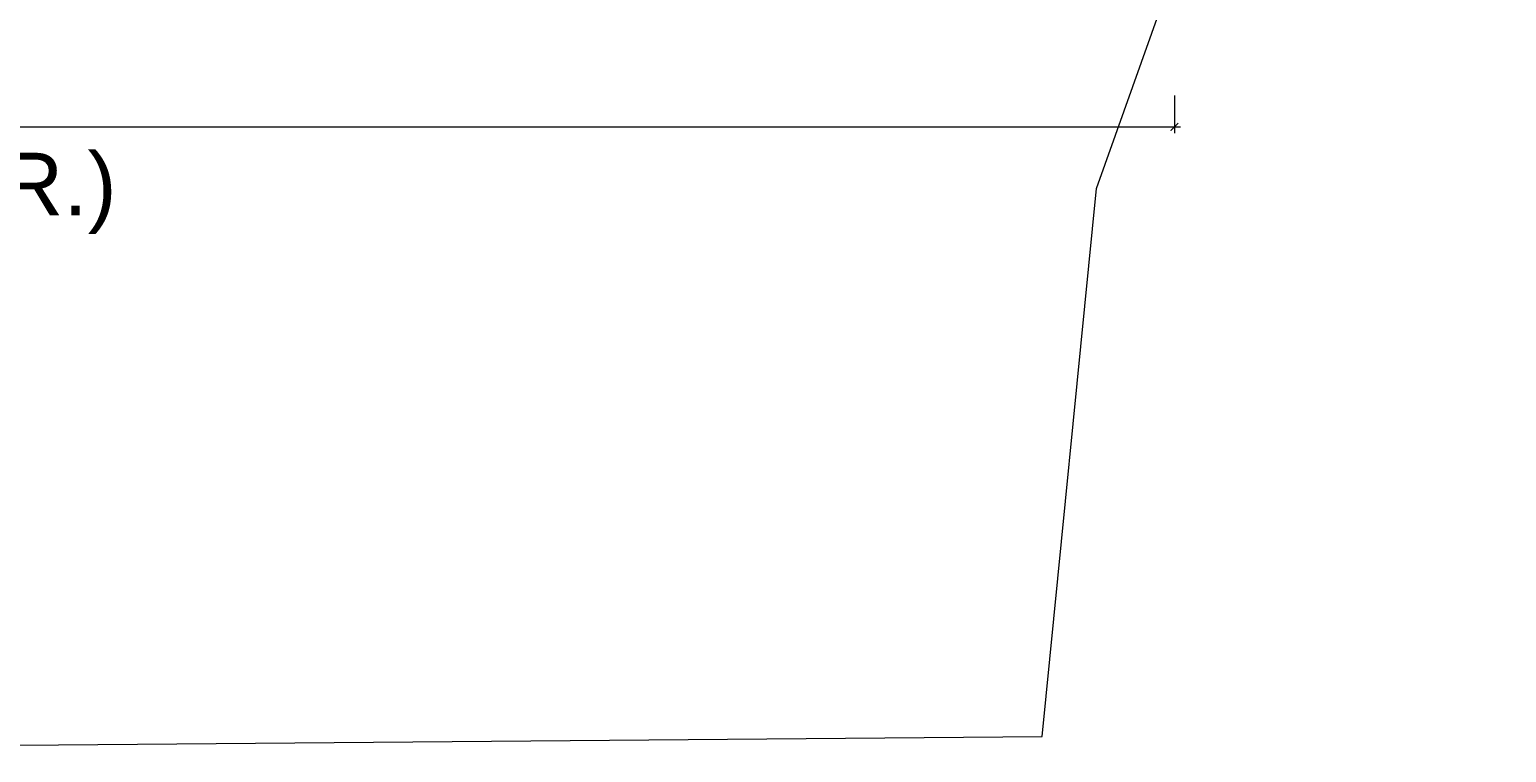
# Model space of a CAD drawing. Header units: metres. Extents: x 60101 to 1133747, y -540 to 107947.
# Drawn here: x 575542 to 587354, y 79694 to 85473 of the extents above; entities that cross this region are included whole.
import ezdxf

# ---------------------------------------------------------------- set-up
doc = ezdxf.new("R2010")
doc.units = ezdxf.units.M
doc.header["$LTSCALE"] = 5
doc.header["$PDMODE"] = 3
doc.header["$PDSIZE"] = 20
doc.layers.add('A-DIM', color=2, linetype='Continuous')
doc.layers.add('A-TEXT', color=3, linetype='Continuous')
doc.layers.add('A-FURN', color=251, linetype='Continuous', lineweight=5)
doc.styles.add('CEN GOTHIC', font='GOTHIC.TTF', dxfattribs={"width": 0.7})
doc.styles.add('century', font='GOTHIC.TTF', dxfattribs={"width": 0.8})
doc.styles.add('Century Gothic_B', font='GOTHICB.TTF', dxfattribs={"height": 200})
doc.dimstyles.new('1-50', dxfattribs={"dimscale": 50, "dimtxt": 5, "dimasz": 1.25, "dimexe": 1, "dimexo": 1, "dimgap": 0, "dimtad": 0, "dimdec": 0, "dimrnd": 5, "dimzin": 12, "dimdsep": 46, "dimtxsty": 'CEN GOTHIC', "dimblk": 'ARCHTICK', "dimcen": 1, "dimdle": 1, "dimclrd": 6, "dimclre": 6, "dimclrt": 256, "dimadec": 0, "dimazin": 3, "dimtfac": 1, "dimtdec": 0, "dimtmove": 1, "dimatfit": 2, "dimfxl": 5, "dimfxlon": 1, "dimtvp": 0.75, "dimtolj": 1, "dimtzin": 12, "dimlwd": 18, "dimlwe": 18, "dimarcsym": 0})

# ---------------------------------------------------------------- blocks, each defined once
blk = doc.blocks.new('_ArchTick')
at = {"color": 0, "linetype": 'ByBlock', "const_width": 0.15}
blk.add_lwpolyline([(-0.5, -0.5), (0.5, 0.5)], dxfattribs=at)
blk = doc.blocks.new('*D409')
at = {"layer": 'A-DIM', "color": 6, "lineweight": 18, "transparency": 16777216}
for p, q in [((560865, 84945), (560865, 84645)), ((584698, 84945), (584698, 84645))]:
    blk.add_line(p, q, dxfattribs=at)
at = {"layer": 'A-DIM', "lineweight": 18, "transparency": 16777216}
blk.add_line((560815, 84695), (584748, 84695), dxfattribs=at)
at = {"layer": 'Defpoints', "color": 0, "transparency": 16777216}
for p in [(560865, 85284), (584698, 85284), (584698, 84695)]:
    blk.add_point(p, dxfattribs=at)
at = {"layer": 'A-DIM', "lineweight": 18, "transparency": 16777216, "xscale": 62.5, "yscale": 62.5, "zscale": 62.5, "rotation": 180}
blk.add_blockref('_ArchTick', (560865, 84695), dxfattribs=at)
at = {"layer": 'A-DIM', "lineweight": 18, "transparency": 16777216, "xscale": 62.5, "yscale": 62.5, "zscale": 62.5}
blk.add_blockref('_ArchTick', (584698, 84695), dxfattribs=at)
at = {"layer": 'A-DIM', "transparency": 16777216, "insert": (572781, 85089), "char_height": 500, "attachment_point": 5, "style": 'century'}
blk.add_mtext('\\A1;23830', dxfattribs=at)

msp = doc.modelspace()

# ---------------------------------------------------------------- linework, layer by layer
at = {"layer": 'A-FURN', "linetype": 'Continuous', "ltscale": 50}
for points, elevation in [([(583639.8, 79821.3), (584075.4, 84203), (587353.7, 93406.6)], -2178), ([(558198.9, 79693.7), (568850.6, 79696.2), (583639.8, 79821.3)], -2697)]:
    msp.add_lwpolyline(points, dxfattribs=dict(at, elevation=elevation))

# ---------------------------------------------------------------- texts
at = {"layer": 'A-TEXT', "insert": (569476.5, 84487.9), "char_height": 500, "width": 8181.424, "attachment_point": 1, "style": 'Century Gothic_B'}
msp.add_mtext('\\pi1485.8346;{\\fArial|b0|i0|c0|p34;(GROUND FLR.)}', dxfattribs=at)

# ---------------------------------------------------------------- dimensions: what is measured, and where the dimension line sits
at = {"layer": 'A-DIM', "color": 1}
dim = msp.add_aligned_dim(p1=(560865.2, 85284.3), p2=(584697.6, 85284.3), distance=-589.4, dimstyle='1-50', override={"dimtxt": 10, "dimtxsty": 'century', "dimblk": 'ArchTick', "dimclrd": 256, "dimclre": 6}, dxfattribs=at)
dim.commit()
dim.dimension.update_dxf_attribs({"geometry": '*D409', "text_midpoint": (572781.4, 85088.8)})

doc.saveas('drawing.dxf')
